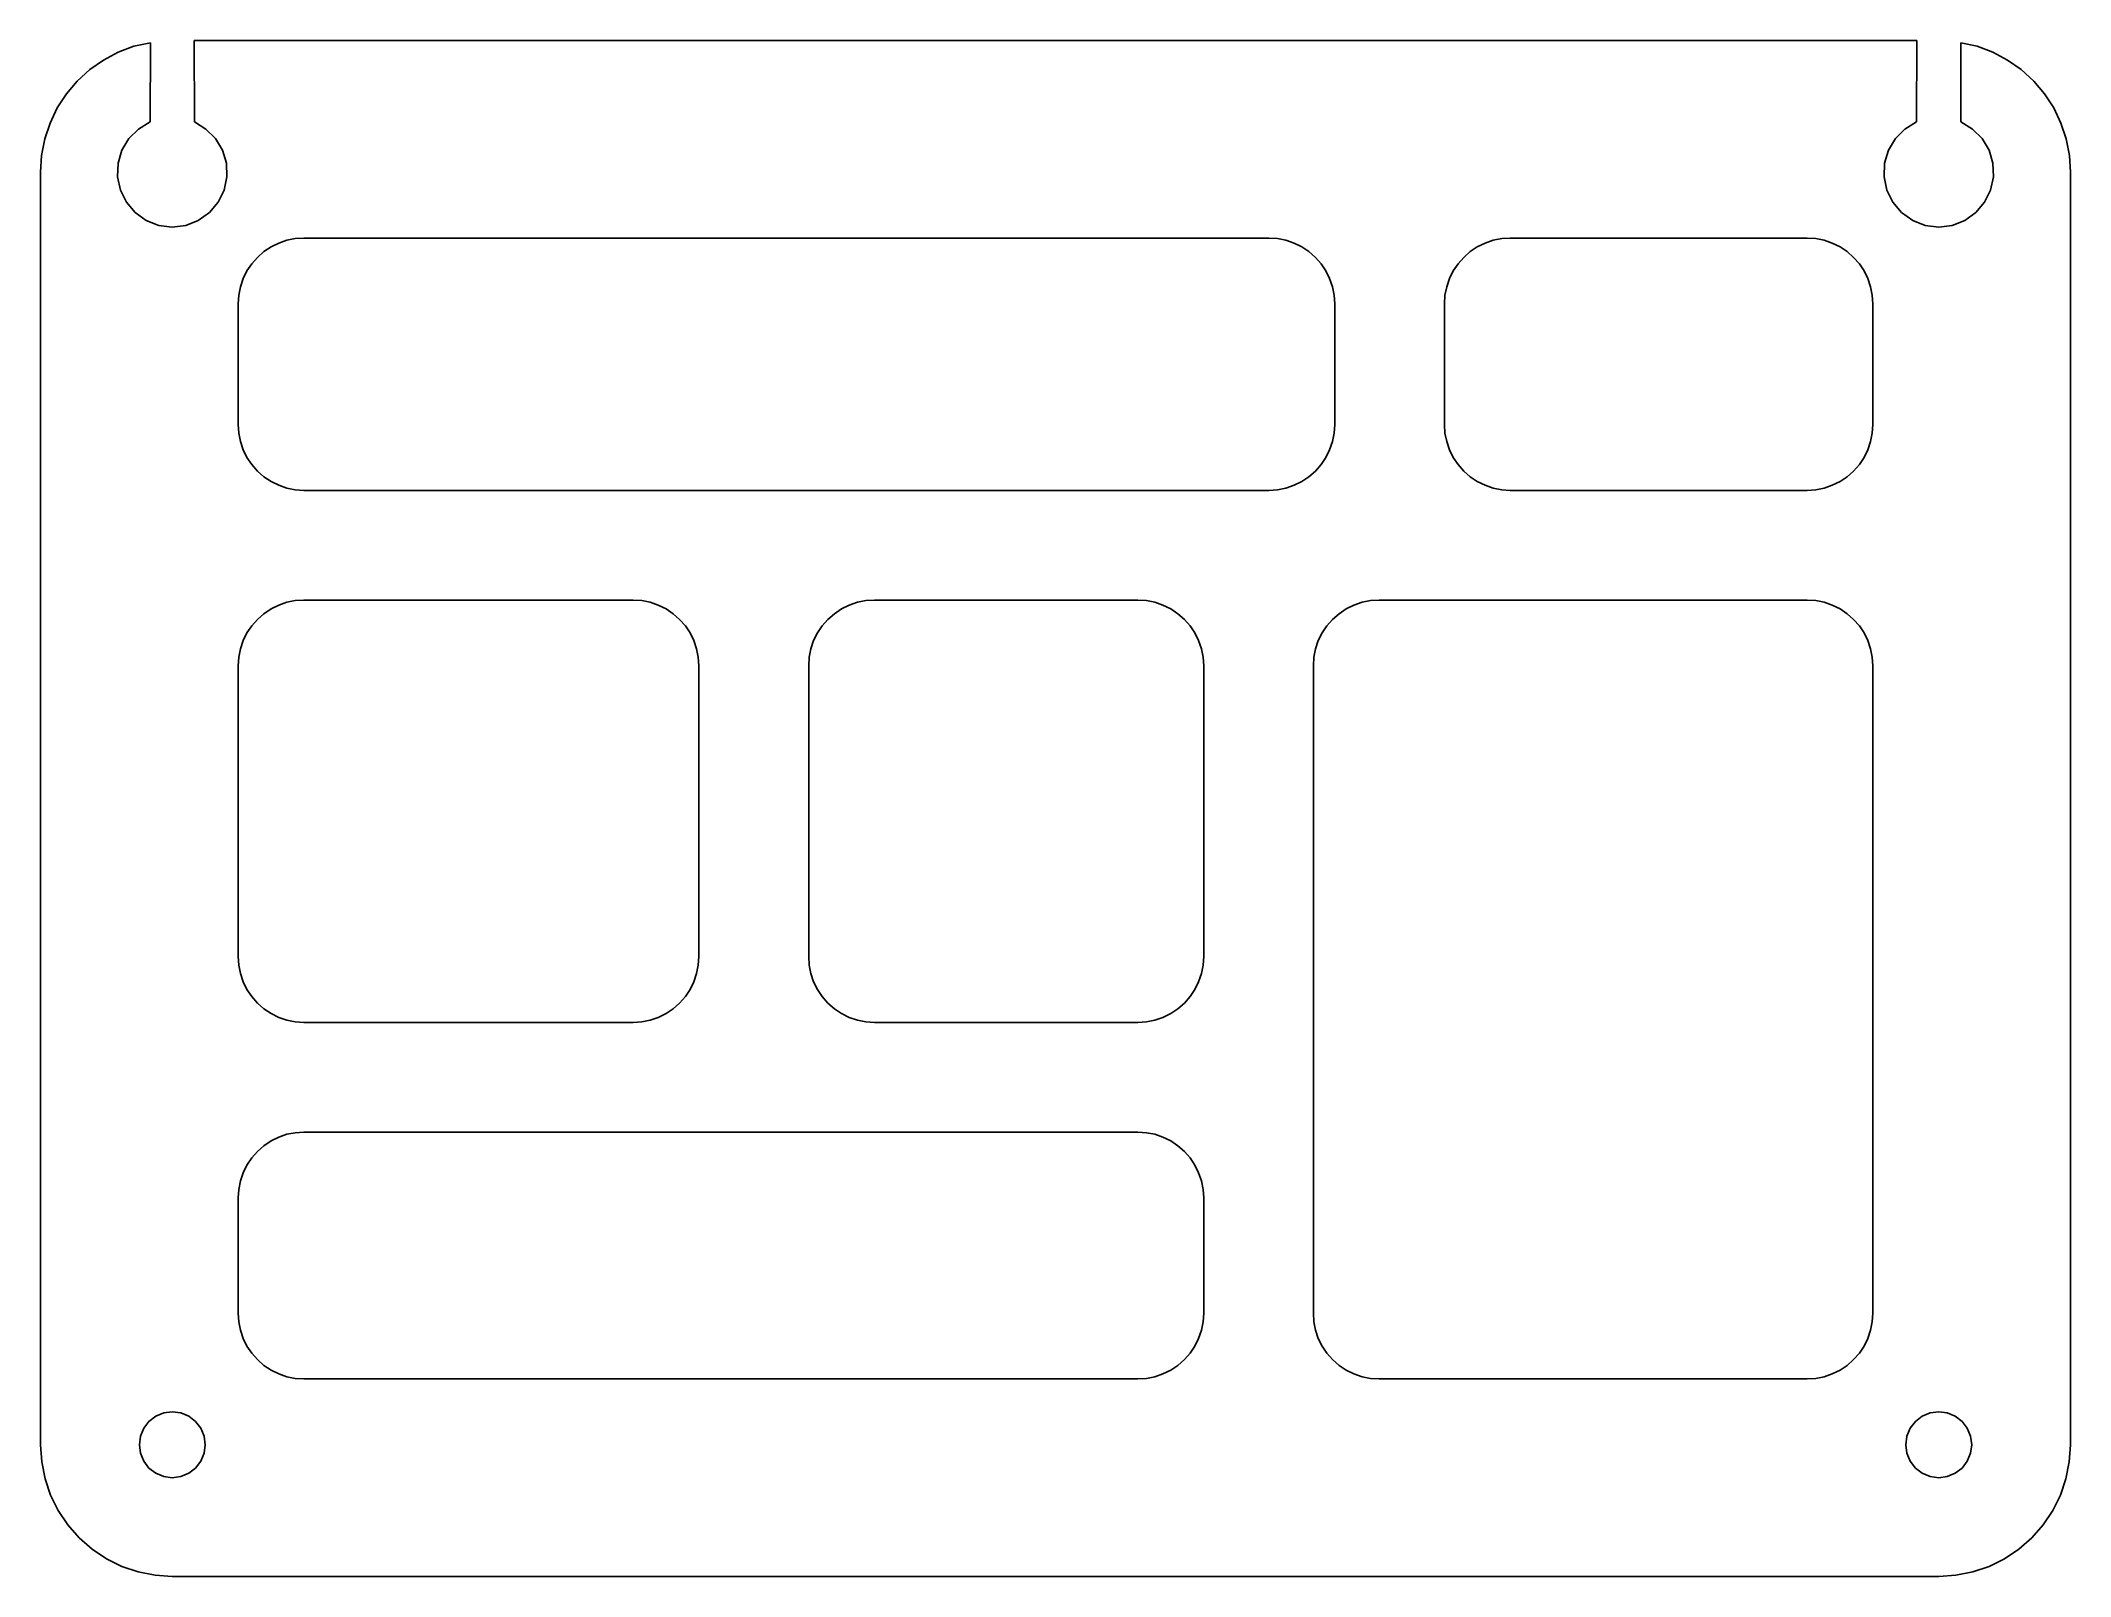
# Model space of a CAD drawing. Extents: x 1996 to 2181, y 0 to 140.
import ezdxf

# ---------------------------------------------------------------- set-up
doc = ezdxf.new("R2010")
doc.units = 0
doc.header["$LTSCALE"] = 1000
doc.linetypes.add('SKEMA_SOLID', pattern=[0])
doc.layers.add('Layer0_S_', color=20, linetype='SKEMA_SOLID')

msp = doc.modelspace()

# ---------------------------------------------------------------- linework, layer by layer
at = {"layer": 'Layer0_S_'}
for p, q in [((2003.05, 138.94), (2001.7, 138.23)), ((2004.48, 139.48), (2003.05, 138.94)), ((2005.98, 139.81), (2004.48, 139.48)), ((2005.98, 139.81), (2005.96, 132.58)), ((2009.98, 140), (2009.99, 132.58)), ((2166.98, 140), (2009.98, 140)), ((2166.98, 140), (2166.96, 132.58)), ((2170.98, 139.81), (2170.99, 132.58)), ((2170.98, 139.81), (2172.47, 139.48)), ((2172.47, 139.48), (2173.9, 138.94)), ((2173.9, 138.94), (2175.25, 138.23)), ((2000.45, 137.35), (1999.32, 136.31)), ((2001.7, 138.23), (2000.45, 137.35)), ((2175.25, 138.23), (2176.5, 137.35)), ((2176.5, 137.35), (2177.63, 136.31)), ((1998.33, 135.14), (1997.5, 133.86)), ((1999.32, 136.31), (1998.33, 135.14)), ((2177.63, 136.31), (2178.62, 135.14)), ((2178.62, 135.14), (2179.45, 133.86)), ((1997.5, 133.86), (1996.84, 132.48)), ((2179.45, 133.86), (2180.11, 132.48)), ((1996.84, 132.48), (1996.36, 131.03)), ((2004.9, 131.94), (2004.03, 131.07)), ((2005.96, 132.58), (2004.9, 131.94)), ((2011.05, 131.94), (2009.99, 132.58)), ((2011.93, 131.07), (2011.05, 131.94)), ((2165.9, 131.94), (2165.03, 131.07)), ((2166.96, 132.58), (2165.9, 131.94)), ((2172.05, 131.94), (2170.99, 132.58)), ((2172.93, 131.07), (2172.05, 131.94)), ((2180.11, 132.48), (2180.59, 131.03)), ((1996.07, 129.53), (1995.98, 128)), ((1996.36, 131.03), (1996.07, 129.53)), ((2003.39, 130), (2003.04, 128.82)), ((2004.03, 131.07), (2003.39, 130)), ((2012.56, 130), (2011.93, 131.07)), ((2012.91, 128.82), (2012.56, 130)), ((2164.39, 130), (2164.04, 128.82)), ((2165.03, 131.07), (2164.39, 130)), ((2173.56, 130), (2172.93, 131.07)), ((2173.91, 128.82), (2173.56, 130)), ((2180.59, 131.03), (2180.88, 129.53)), ((2180.88, 129.53), (2180.98, 128)), ((1995.98, 128), (1995.98, 12)), ((2003.04, 128.82), (2002.99, 127.58)), ((2012.96, 127.58), (2012.91, 128.82)), ((2164.04, 128.82), (2163.99, 127.58)), ((2173.96, 127.58), (2173.91, 128.82)), ((2180.98, 12), (2180.98, 128)), ((2002.99, 127.58), (2003.25, 126.37)), ((2003.25, 126.37), (2003.79, 125.26)), ((2012.16, 125.26), (2012.7, 126.37)), ((2012.7, 126.37), (2012.96, 127.58)), ((2163.99, 127.58), (2164.25, 126.37)), ((2164.25, 126.37), (2164.79, 125.26)), ((2173.16, 125.26), (2173.7, 126.37)), ((2173.7, 126.37), (2173.96, 127.58)), ((2003.79, 125.26), (2004.59, 124.32)), ((2004.59, 124.32), (2005.6, 123.6)), ((2010.35, 123.6), (2011.36, 124.32)), ((2011.36, 124.32), (2012.16, 125.26)), ((2164.79, 125.26), (2165.59, 124.32)), ((2165.59, 124.32), (2166.6, 123.6)), ((2171.35, 123.6), (2172.36, 124.32)), ((2172.36, 124.32), (2173.16, 125.26)), ((2005.6, 123.6), (2006.75, 123.15)), ((2006.75, 123.15), (2007.98, 123)), ((2007.98, 123), (2009.2, 123.15)), ((2009.2, 123.15), (2010.35, 123.6)), ((2166.6, 123.6), (2167.75, 123.15)), ((2167.75, 123.15), (2168.98, 123)), ((2168.98, 123), (2170.2, 123.15)), ((2170.2, 123.15), (2171.35, 123.6)), ((2015.73, 120.24), (2016.32, 120.76)), ((2016.32, 120.76), (2016.98, 121.2)), ((2016.98, 121.2), (2017.68, 121.54)), ((2017.68, 121.54), (2018.42, 121.8)), ((2018.42, 121.8), (2019.19, 121.95)), ((2019.19, 121.95), (2019.98, 122)), ((2019.98, 122), (2107.92, 122)), ((2108.7, 121.95), (2107.92, 122)), ((2109.47, 121.8), (2108.7, 121.95)), ((2110.22, 121.54), (2109.47, 121.8)), ((2110.92, 121.2), (2110.22, 121.54)), ((2111.57, 120.76), (2110.92, 121.2)), ((2112.16, 120.24), (2111.57, 120.76)), ((2125.68, 120.24), (2126.27, 120.76)), ((2126.27, 120.76), (2126.92, 121.2)), ((2126.92, 121.2), (2127.63, 121.54)), ((2127.63, 121.54), (2128.37, 121.8)), ((2128.37, 121.8), (2129.14, 121.95)), ((2129.14, 121.95), (2129.92, 122)), ((2129.92, 122), (2156.98, 122)), ((2156.98, 122), (2157.76, 121.95)), ((2157.76, 121.95), (2158.53, 121.8)), ((2158.53, 121.8), (2159.27, 121.54)), ((2159.27, 121.54), (2159.98, 121.2)), ((2159.98, 121.2), (2160.63, 120.76)), ((2160.63, 120.76), (2161.22, 120.24)), ((2014.43, 118.3), (2014.78, 119)), ((2014.78, 119), (2015.22, 119.65)), ((2015.22, 119.65), (2015.73, 120.24)), ((2112.68, 119.65), (2112.16, 120.24)), ((2113.12, 119), (2112.68, 119.65)), ((2113.46, 118.3), (2113.12, 119)), ((2124.38, 118.3), (2124.73, 119)), ((2124.73, 119), (2125.16, 119.65)), ((2125.16, 119.65), (2125.68, 120.24)), ((2161.22, 120.24), (2161.74, 119.65)), ((2161.74, 119.65), (2162.17, 119)), ((2162.17, 119), (2162.52, 118.3)), ((2013.98, 116), (2014.03, 116.78)), ((2014.03, 116.78), (2014.18, 117.55)), ((2014.18, 117.55), (2014.43, 118.3)), ((2113.72, 117.55), (2113.46, 118.3)), ((2113.87, 116.78), (2113.72, 117.55)), ((2113.92, 116), (2113.87, 116.78)), ((2123.92, 116), (2123.97, 116.78)), ((2123.97, 116.78), (2124.13, 117.55)), ((2124.13, 117.55), (2124.38, 118.3)), ((2162.52, 118.3), (2162.77, 117.55)), ((2162.77, 117.55), (2162.92, 116.78)), ((2162.92, 116.78), (2162.98, 116)), ((2013.98, 116), (2013.98, 105)), ((2113.92, 116), (2113.92, 105)), ((2123.92, 116), (2123.92, 105)), ((2162.98, 105), (2162.98, 116)), ((2014.03, 104.22), (2013.98, 105)), ((2014.18, 103.45), (2014.03, 104.22)), ((2113.87, 104.22), (2113.72, 103.45)), ((2113.92, 105), (2113.87, 104.22)), ((2123.92, 105), (2123.97, 104.22)), ((2123.97, 104.22), (2124.13, 103.45)), ((2162.92, 104.22), (2162.77, 103.45)), ((2162.98, 105), (2162.92, 104.22)), ((2014.43, 102.7), (2014.18, 103.45)), ((2014.78, 102), (2014.43, 102.7)), ((2015.22, 101.35), (2014.78, 102)), ((2113.12, 102), (2112.68, 101.35)), ((2113.46, 102.7), (2113.12, 102)), ((2113.72, 103.45), (2113.46, 102.7)), ((2124.13, 103.45), (2124.38, 102.7)), ((2124.38, 102.7), (2124.73, 102)), ((2124.73, 102), (2125.16, 101.35)), ((2162.17, 102), (2161.74, 101.35)), ((2162.52, 102.7), (2162.17, 102)), ((2162.77, 103.45), (2162.52, 102.7)), ((2015.73, 100.76), (2015.22, 101.35)), ((2016.32, 100.24), (2015.73, 100.76)), ((2016.98, 99.8), (2016.32, 100.24)), ((2111.57, 100.24), (2110.92, 99.8)), ((2112.16, 100.76), (2111.57, 100.24)), ((2112.68, 101.35), (2112.16, 100.76)), ((2125.16, 101.35), (2125.68, 100.76)), ((2125.68, 100.76), (2126.27, 100.24)), ((2126.27, 100.24), (2126.92, 99.8)), ((2160.63, 100.24), (2159.98, 99.8)), ((2161.22, 100.76), (2160.63, 100.24)), ((2161.74, 101.35), (2161.22, 100.76)), ((2017.68, 99.46), (2016.98, 99.8)), ((2018.42, 99.2), (2017.68, 99.46)), ((2019.19, 99.05), (2018.42, 99.2)), ((2019.98, 99), (2019.19, 99.05)), ((2019.98, 99), (2107.92, 99)), ((2108.7, 99.05), (2107.92, 99)), ((2109.47, 99.2), (2108.7, 99.05)), ((2110.22, 99.46), (2109.47, 99.2)), ((2110.92, 99.8), (2110.22, 99.46)), ((2126.92, 99.8), (2127.63, 99.46)), ((2127.63, 99.46), (2128.37, 99.2)), ((2128.37, 99.2), (2129.14, 99.05)), ((2129.14, 99.05), (2129.92, 99)), ((2129.92, 99), (2156.98, 99)), ((2157.76, 99.05), (2156.98, 99)), ((2158.53, 99.2), (2157.76, 99.05)), ((2159.27, 99.46), (2158.53, 99.2)), ((2159.98, 99.8), (2159.27, 99.46)), ((2019.19, 88.95), (2018.42, 88.8)), ((2019.98, 89), (2019.19, 88.95)), ((2019.98, 89), (2049.98, 89)), ((2049.98, 89), (2050.76, 88.95)), ((2050.76, 88.95), (2051.53, 88.8)), ((2070.42, 88.8), (2071.19, 88.95)), ((2071.19, 88.95), (2071.98, 89)), ((2071.98, 89), (2095.98, 89)), ((2095.98, 89), (2096.76, 88.95)), ((2096.76, 88.95), (2097.53, 88.8)), ((2117.19, 88.95), (2116.42, 88.8)), ((2117.98, 89), (2117.19, 88.95)), ((2156.98, 89), (2117.98, 89)), ((2157.76, 88.95), (2156.98, 89)), ((2158.53, 88.8), (2157.76, 88.95)), ((2015.73, 87.24), (2015.22, 86.65)), ((2016.32, 87.76), (2015.73, 87.24)), ((2016.98, 88.2), (2016.32, 87.76)), ((2017.68, 88.54), (2016.98, 88.2)), ((2018.42, 88.8), (2017.68, 88.54)), ((2051.53, 88.8), (2052.27, 88.54)), ((2052.27, 88.54), (2052.98, 88.2)), ((2052.98, 88.2), (2053.63, 87.76)), ((2053.63, 87.76), (2054.22, 87.24)), ((2054.22, 87.24), (2054.74, 86.65)), ((2067.22, 86.65), (2067.73, 87.24)), ((2067.73, 87.24), (2068.32, 87.76)), ((2068.32, 87.76), (2068.98, 88.2)), ((2068.98, 88.2), (2069.68, 88.54)), ((2069.68, 88.54), (2070.42, 88.8)), ((2097.53, 88.8), (2098.27, 88.54)), ((2098.27, 88.54), (2098.98, 88.2)), ((2098.98, 88.2), (2099.63, 87.76)), ((2099.63, 87.76), (2100.22, 87.24)), ((2100.22, 87.24), (2100.74, 86.65)), ((2113.73, 87.24), (2113.22, 86.65)), ((2114.32, 87.76), (2113.73, 87.24)), ((2114.98, 88.2), (2114.32, 87.76)), ((2115.68, 88.54), (2114.98, 88.2)), ((2116.42, 88.8), (2115.68, 88.54)), ((2159.27, 88.54), (2158.53, 88.8)), ((2159.98, 88.2), (2159.27, 88.54)), ((2160.63, 87.76), (2159.98, 88.2)), ((2161.22, 87.24), (2160.63, 87.76)), ((2161.74, 86.65), (2161.22, 87.24)), ((2014.43, 85.3), (2014.18, 84.55)), ((2014.78, 86), (2014.43, 85.3)), ((2015.22, 86.65), (2014.78, 86)), ((2054.74, 86.65), (2055.17, 86)), ((2055.17, 86), (2055.52, 85.3)), ((2055.52, 85.3), (2055.77, 84.55)), ((2066.18, 84.55), (2066.43, 85.3)), ((2066.43, 85.3), (2066.78, 86)), ((2066.78, 86), (2067.22, 86.65)), ((2100.74, 86.65), (2101.17, 86)), ((2101.17, 86), (2101.52, 85.3)), ((2101.52, 85.3), (2101.77, 84.55)), ((2112.43, 85.3), (2112.18, 84.55)), ((2112.78, 86), (2112.43, 85.3)), ((2113.22, 86.65), (2112.78, 86)), ((2162.17, 86), (2161.74, 86.65)), ((2162.52, 85.3), (2162.17, 86)), ((2162.77, 84.55), (2162.52, 85.3)), ((2014.03, 83.78), (2013.98, 83)), ((2014.18, 84.55), (2014.03, 83.78)), ((2055.77, 84.55), (2055.92, 83.78)), ((2055.92, 83.78), (2055.98, 83)), ((2065.98, 83), (2066.03, 83.78)), ((2066.03, 83.78), (2066.18, 84.55)), ((2101.77, 84.55), (2101.92, 83.78)), ((2101.92, 83.78), (2101.98, 83)), ((2112.03, 83.78), (2111.98, 83)), ((2112.18, 84.55), (2112.03, 83.78)), ((2162.92, 83.78), (2162.77, 84.55)), ((2162.98, 83), (2162.92, 83.78)), ((2013.98, 56.5), (2013.98, 83)), ((2055.98, 83), (2055.98, 56.5)), ((2065.98, 83), (2065.98, 56.5)), ((2101.98, 83), (2101.98, 56.5)), ((2111.98, 24), (2111.98, 83)), ((2162.98, 24), (2162.98, 83)), ((2014.03, 55.72), (2013.98, 56.5)), ((2014.18, 54.95), (2014.03, 55.72)), ((2055.77, 54.95), (2055.92, 55.72)), ((2055.92, 55.72), (2055.98, 56.5)), ((2066.03, 55.72), (2065.98, 56.5)), ((2066.18, 54.95), (2066.03, 55.72)), ((2101.77, 54.95), (2101.92, 55.72)), ((2101.92, 55.72), (2101.98, 56.5)), ((2014.43, 54.2), (2014.18, 54.95)), ((2014.78, 53.5), (2014.43, 54.2)), ((2055.17, 53.5), (2055.52, 54.2)), ((2055.52, 54.2), (2055.77, 54.95)), ((2066.43, 54.2), (2066.18, 54.95)), ((2066.78, 53.5), (2066.43, 54.2)), ((2101.17, 53.5), (2101.52, 54.2)), ((2101.52, 54.2), (2101.77, 54.95)), ((2015.22, 52.85), (2014.78, 53.5)), ((2015.73, 52.26), (2015.22, 52.85)), ((2016.32, 51.74), (2015.73, 52.26)), ((2053.63, 51.74), (2054.22, 52.26)), ((2054.22, 52.26), (2054.74, 52.85)), ((2054.74, 52.85), (2055.17, 53.5)), ((2067.22, 52.85), (2066.78, 53.5)), ((2067.73, 52.26), (2067.22, 52.85)), ((2068.32, 51.74), (2067.73, 52.26)), ((2099.63, 51.74), (2100.22, 52.26)), ((2100.22, 52.26), (2100.74, 52.85)), ((2100.74, 52.85), (2101.17, 53.5)), ((2016.98, 51.3), (2016.32, 51.74)), ((2017.68, 50.96), (2016.98, 51.3)), ((2018.42, 50.7), (2017.68, 50.96)), ((2019.19, 50.55), (2018.42, 50.7)), ((2019.98, 50.5), (2019.19, 50.55)), ((2049.98, 50.5), (2019.98, 50.5)), ((2049.98, 50.5), (2050.76, 50.55)), ((2050.76, 50.55), (2051.53, 50.7)), ((2051.53, 50.7), (2052.27, 50.96)), ((2052.27, 50.96), (2052.98, 51.3)), ((2052.98, 51.3), (2053.63, 51.74)), ((2068.98, 51.3), (2068.32, 51.74)), ((2069.68, 50.96), (2068.98, 51.3)), ((2070.42, 50.7), (2069.68, 50.96)), ((2071.19, 50.55), (2070.42, 50.7)), ((2071.98, 50.5), (2071.19, 50.55)), ((2071.98, 50.5), (2095.98, 50.5)), ((2095.98, 50.5), (2096.76, 50.55)), ((2096.76, 50.55), (2097.53, 50.7)), ((2097.53, 50.7), (2098.27, 50.96)), ((2098.27, 50.96), (2098.98, 51.3)), ((2098.98, 51.3), (2099.63, 51.74)), ((2015.73, 38.74), (2016.32, 39.26)), ((2016.32, 39.26), (2016.98, 39.7)), ((2016.98, 39.7), (2017.68, 40.04)), ((2017.68, 40.04), (2018.42, 40.3)), ((2018.42, 40.3), (2019.19, 40.45)), ((2019.19, 40.45), (2019.98, 40.5)), ((2095.98, 40.5), (2019.98, 40.5)), ((2096.76, 40.45), (2095.98, 40.5)), ((2097.53, 40.3), (2096.76, 40.45)), ((2098.27, 40.04), (2097.53, 40.3)), ((2098.98, 39.7), (2098.27, 40.04)), ((2099.63, 39.26), (2098.98, 39.7)), ((2100.22, 38.74), (2099.63, 39.26)), ((2014.43, 36.8), (2014.78, 37.5)), ((2014.78, 37.5), (2015.22, 38.15)), ((2015.22, 38.15), (2015.73, 38.74)), ((2100.74, 38.15), (2100.22, 38.74)), ((2101.17, 37.5), (2100.74, 38.15)), ((2101.52, 36.8), (2101.17, 37.5)), ((2013.98, 34.5), (2014.03, 35.28)), ((2014.03, 35.28), (2014.18, 36.05)), ((2014.18, 36.05), (2014.43, 36.8)), ((2101.77, 36.05), (2101.52, 36.8)), ((2101.92, 35.28), (2101.77, 36.05)), ((2101.98, 34.5), (2101.92, 35.28)), ((2013.98, 34.5), (2013.98, 24)), ((2101.98, 34.5), (2101.98, 24)), ((2014.03, 23.22), (2013.98, 24)), ((2014.18, 22.45), (2014.03, 23.22)), ((2014.43, 21.7), (2014.18, 22.45)), ((2101.77, 22.45), (2101.52, 21.7)), ((2101.92, 23.22), (2101.77, 22.45)), ((2101.98, 24), (2101.92, 23.22)), ((2112.03, 23.22), (2111.98, 24)), ((2112.18, 22.45), (2112.03, 23.22)), ((2112.43, 21.7), (2112.18, 22.45)), ((2162.77, 22.45), (2162.52, 21.7)), ((2162.92, 23.22), (2162.77, 22.45)), ((2162.98, 24), (2162.92, 23.22)), ((2014.78, 21), (2014.43, 21.7)), ((2015.22, 20.35), (2014.78, 21)), ((2101.17, 21), (2100.74, 20.35)), ((2101.52, 21.7), (2101.17, 21)), ((2112.78, 21), (2112.43, 21.7)), ((2113.22, 20.35), (2112.78, 21)), ((2162.17, 21), (2161.74, 20.35)), ((2162.52, 21.7), (2162.17, 21)), ((2015.73, 19.76), (2015.22, 20.35)), ((2016.32, 19.24), (2015.73, 19.76)), ((2016.98, 18.8), (2016.32, 19.24)), ((2017.68, 18.46), (2016.98, 18.8)), ((2098.98, 18.8), (2098.27, 18.46)), ((2099.63, 19.24), (2098.98, 18.8)), ((2100.22, 19.76), (2099.63, 19.24)), ((2100.74, 20.35), (2100.22, 19.76)), ((2113.73, 19.76), (2113.22, 20.35)), ((2114.32, 19.24), (2113.73, 19.76)), ((2114.98, 18.8), (2114.32, 19.24)), ((2115.68, 18.46), (2114.98, 18.8)), ((2159.98, 18.8), (2159.27, 18.46)), ((2160.63, 19.24), (2159.98, 18.8)), ((2161.22, 19.76), (2160.63, 19.24)), ((2161.74, 20.35), (2161.22, 19.76)), ((2018.42, 18.2), (2017.68, 18.46)), ((2019.19, 18.05), (2018.42, 18.2)), ((2019.98, 18), (2019.19, 18.05)), ((2019.98, 18), (2095.98, 18)), ((2096.76, 18.05), (2095.98, 18)), ((2097.53, 18.2), (2096.76, 18.05)), ((2098.27, 18.46), (2097.53, 18.2)), ((2116.42, 18.2), (2115.68, 18.46)), ((2117.19, 18.05), (2116.42, 18.2)), ((2117.98, 18), (2117.19, 18.05)), ((2117.98, 18), (2156.98, 18)), ((2157.76, 18.05), (2156.98, 18)), ((2158.53, 18.2), (2157.76, 18.05)), ((2159.27, 18.46), (2158.53, 18.2)), ((2007.2, 14.9), (2006.48, 14.6)), ((2007.98, 15), (2007.2, 14.9)), ((2008.75, 14.9), (2007.98, 15)), ((2009.48, 14.6), (2008.75, 14.9)), ((2168.2, 14.9), (2167.48, 14.6)), ((2168.98, 15), (2168.2, 14.9)), ((2169.75, 14.9), (2168.98, 15)), ((2170.48, 14.6), (2169.75, 14.9)), ((2005.38, 13.5), (2005.08, 12.78)), ((2005.85, 14.12), (2005.38, 13.5)), ((2006.48, 14.6), (2005.85, 14.12)), ((2010.1, 14.12), (2009.48, 14.6)), ((2010.57, 13.5), (2010.1, 14.12)), ((2010.87, 12.78), (2010.57, 13.5)), ((2166.38, 13.5), (2166.08, 12.78)), ((2166.85, 14.12), (2166.38, 13.5)), ((2167.48, 14.6), (2166.85, 14.12)), ((2171.1, 14.12), (2170.48, 14.6)), ((2171.57, 13.5), (2171.1, 14.12)), ((2171.87, 12.78), (2171.57, 13.5)), ((1996.08, 10.43), (1995.98, 12)), ((2005.08, 12.78), (2004.98, 12)), ((2004.98, 12), (2005.08, 11.22)), ((2005.08, 11.22), (2005.38, 10.5)), ((2010.57, 10.5), (2010.87, 11.22)), ((2010.98, 12), (2010.87, 12.78)), ((2010.87, 11.22), (2010.98, 12)), ((2166.08, 12.78), (2165.98, 12)), ((2165.98, 12), (2166.08, 11.22)), ((2166.08, 11.22), (2166.38, 10.5)), ((2171.57, 10.5), (2171.87, 11.22)), ((2171.98, 12), (2171.87, 12.78)), ((2171.87, 11.22), (2171.98, 12)), ((2180.87, 10.43), (2180.98, 12)), ((1996.38, 8.89), (1996.08, 10.43)), ((2005.38, 10.5), (2005.85, 9.88)), ((2005.85, 9.88), (2006.48, 9.4)), ((2006.48, 9.4), (2007.2, 9.1)), ((2008.75, 9.1), (2009.48, 9.4)), ((2009.48, 9.4), (2010.1, 9.88)), ((2010.1, 9.88), (2010.57, 10.5)), ((2166.38, 10.5), (2166.85, 9.88)), ((2166.85, 9.88), (2167.48, 9.4)), ((2167.48, 9.4), (2168.2, 9.1)), ((2169.75, 9.1), (2170.48, 9.4)), ((2170.48, 9.4), (2171.1, 9.88)), ((2171.1, 9.88), (2171.57, 10.5)), ((2180.57, 8.89), (2180.87, 10.43)), ((1996.89, 7.41), (1996.38, 8.89)), ((1997.58, 6), (1996.89, 7.41)), ((2007.2, 9.1), (2007.98, 9)), ((2007.98, 9), (2008.75, 9.1)), ((2168.2, 9.1), (2168.98, 9)), ((2168.98, 9), (2169.75, 9.1)), ((2179.37, 6), (2180.06, 7.41)), ((2180.06, 7.41), (2180.57, 8.89)), ((1998.46, 4.69), (1997.58, 6)), ((2178.5, 4.69), (2179.37, 6)), ((1999.49, 3.51), (1998.46, 4.69)), ((2177.46, 3.51), (2178.5, 4.69)), ((2000.67, 2.48), (1999.49, 3.51)), ((2001.98, 1.61), (2000.67, 2.48)), ((2174.98, 1.61), (2176.28, 2.48)), ((2176.28, 2.48), (2177.46, 3.51)), ((2003.38, 0.91), (2001.98, 1.61)), ((2004.87, 0.41), (2003.38, 0.91)), ((2006.41, 0.1), (2004.87, 0.41)), ((2007.98, 0), (2006.41, 0.1)), ((2007.98, 0), (2168.98, 0)), ((2168.98, 0), (2170.54, 0.1)), ((2170.54, 0.1), (2172.08, 0.41)), ((2172.08, 0.41), (2173.57, 0.91)), ((2173.57, 0.91), (2174.98, 1.61))]:
    msp.add_line(p, q, dxfattribs=at)

doc.saveas('drawing.dxf')
